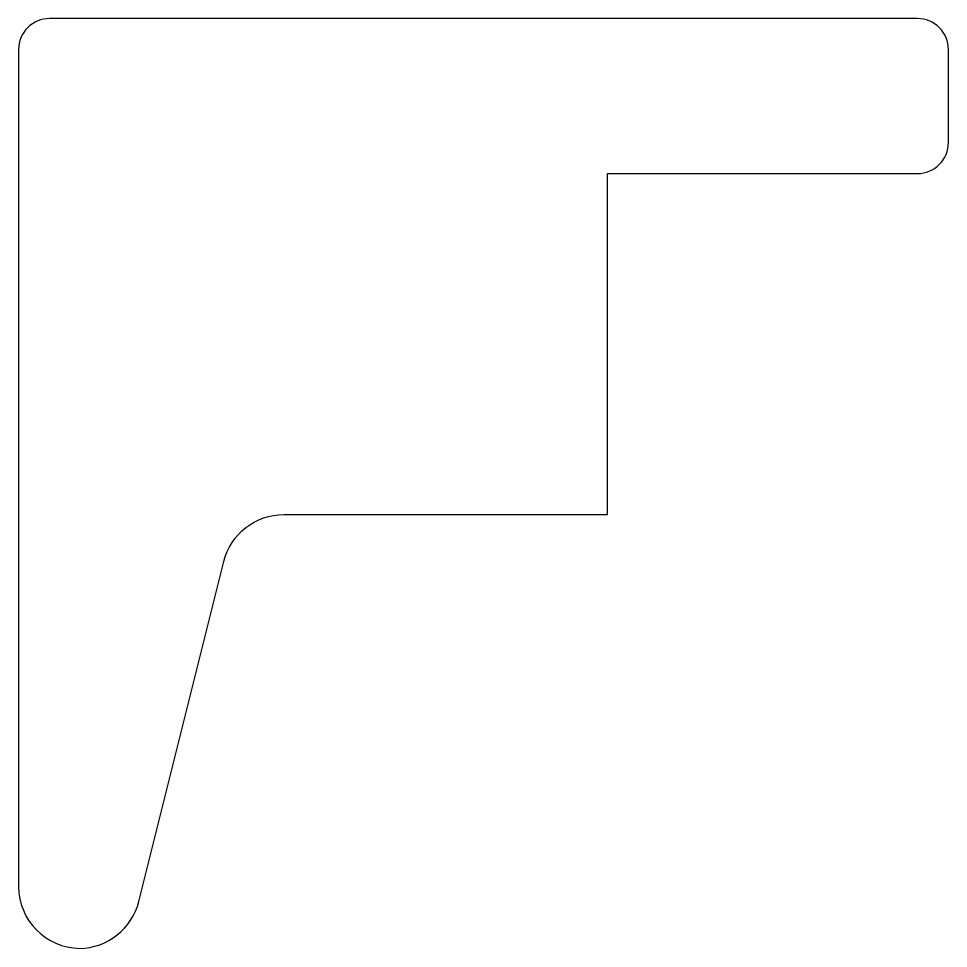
# Model space of a CAD drawing. Extents: x 164.3 to 194.3, y 206 to 236.
import ezdxf

# ---------------------------------------------------------------- set-up
doc = ezdxf.new("R2010")
doc.units = 0
doc.layers.get('0').update_dxf_attribs({"linetype": 'CONTINUOUS'})

msp = doc.modelspace()

# ---------------------------------------------------------------- linework, layer by layer
msp.add_lwpolyline([(183.298, 230.972), (193.298, 230.972, 0.414214), (194.298, 231.972), (194.298, 234.972, 0.414214), (193.298, 235.972), (165.298, 235.972, 0.414214), (164.298, 234.972), (164.298, 207.972, 0.409713), (166.267, 205.972, 0.339854), (168.177, 207.487), (170.919, 218.457, -0.344151), (172.859, 219.972), (183.298, 219.972)], format="xyb", close=True)

doc.saveas('drawing.dxf')
